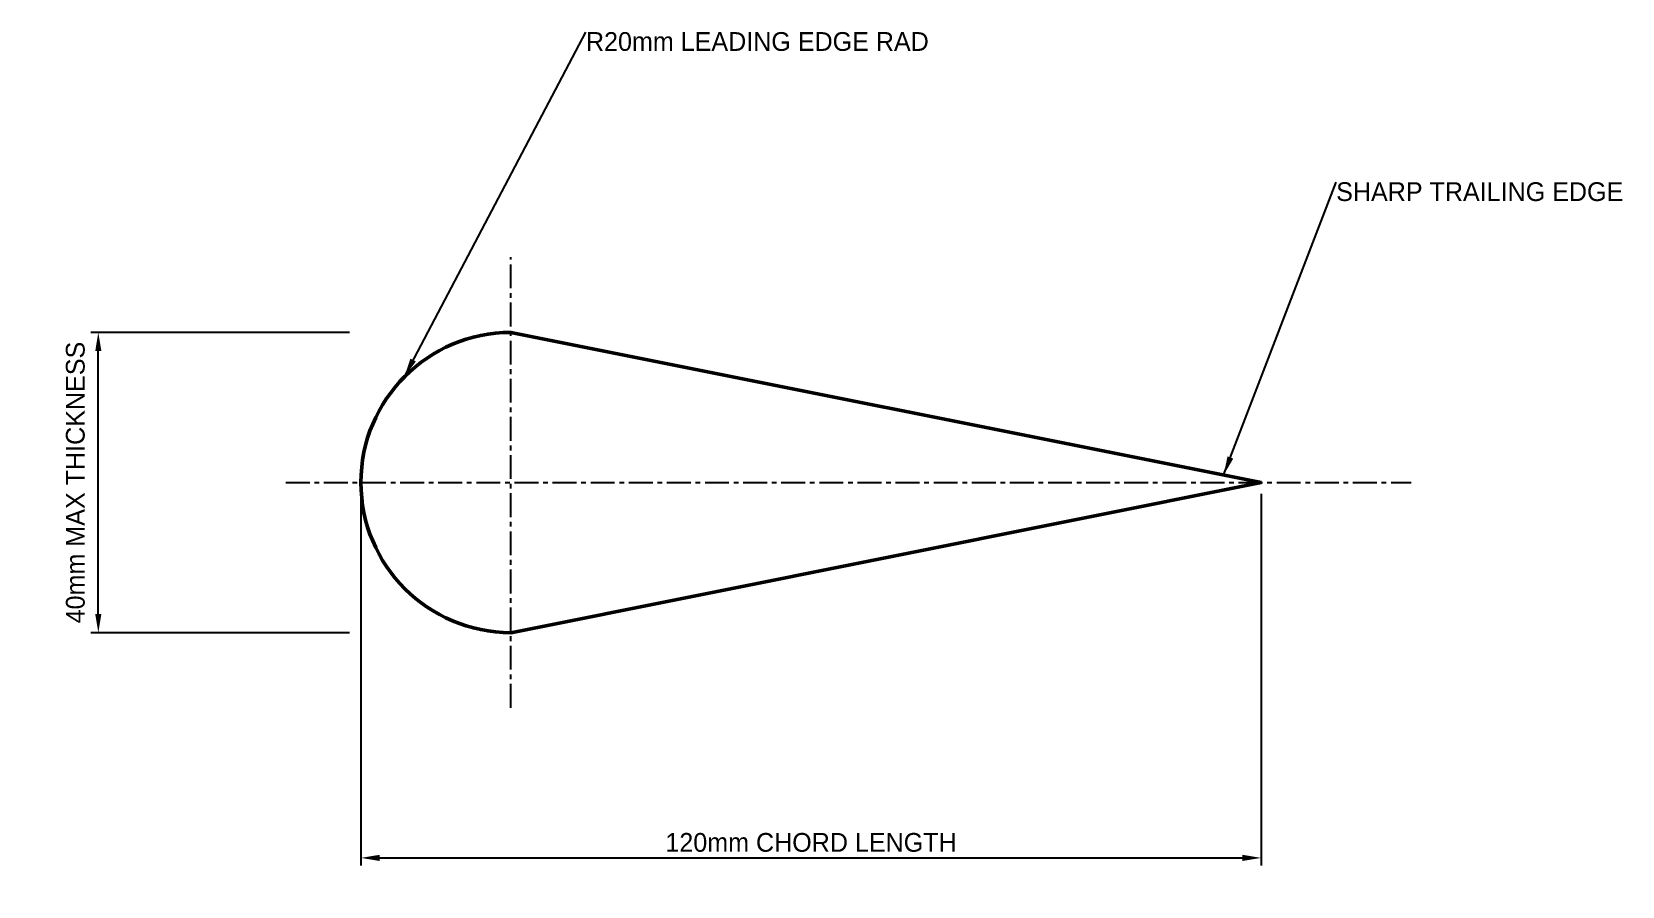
# Model space of a CAD drawing. Header units: metres. Extents: x -44 to 168, y -54 to 60.
import ezdxf

# ---------------------------------------------------------------- set-up
doc = ezdxf.new("R2010")
doc.units = ezdxf.units.M
doc.linetypes.add('CENTER', pattern=[5.08, 3.175, -0.635, 0.635, -0.635])
for name, color, linetype, lineweight in [('CENTERLINES', 7, 'CENTER', 25), ('DIMENSIONS', 7, 'Continuous', 25), ('GEOMETRY', 7, 'Continuous', 50)]:
    doc.layers.add(name, color=color, linetype=linetype, lineweight=lineweight)
doc.dimstyles.new('ENGINEERING_STYLE', dxfattribs={"dimtxt": 2.5, "dimasz": 2.5, "dimexe": 1, "dimexo": 1.5, "dimgap": 0.8, "dimtad": 1, "dimcen": 2.5, "dimazin": 3, "dimtfac": 1, "dimtmove": 0, "dimatfit": 3, "dimtfill": 1})

msp = doc.modelspace()

# ---------------------------------------------------------------- linework, layer by layer
at = {"layer": 'CENTERLINES'}
for p, q in [((20, -30), (20, 30)), ((-10, 0), (50, 0)), ((-10, 0), (140, 0))]:
    msp.add_line(p, q, dxfattribs=at)
at = {"layer": 'GEOMETRY'}
for p, q in [((20, 20), (120, 0)), ((120, 0), (20, -20))]:
    msp.add_line(p, q, dxfattribs=at)
msp.add_arc((20, 0), 20, 90, 270, dxfattribs=at)

# ---------------------------------------------------------------- texts
at = {"layer": 'DIMENSIONS', "char_height": 2.5, "attachment_point": 1}
for s, insert in [('R20mm LEADING EDGE RAD', (30, 60)), ('SHARP TRAILING EDGE', (130, 40))]:
    msp.add_mtext(s, dxfattribs=dict(at, insert=insert))

# ---------------------------------------------------------------- leaders
at = {"layer": 'DIMENSIONS'}
msp.add_leader([(5.8, 14.1), (30, 60)], dimstyle='ENGINEERING_STYLE', dxfattribs=at)

# ---------------------------------------------------------------- next in the draw order: dimensions: what is measured, and where the dimension line sits
msp.add_linear_dim(base=(0, -50), p1=(0, 0), p2=(120, 0), text='120mm CHORD LENGTH', dimstyle='ENGINEERING_STYLE', dxfattribs=at).render()

# ---------------------------------------------------------------- next in the draw order: dimensions: what is measured, and where the dimension line sits
msp.add_linear_dim(base=(-35, -20), p1=(0, -20), p2=(0, 20), angle=90, text='40mm MAX THICKNESS', dimstyle='ENGINEERING_STYLE', dxfattribs=at).render()

# ---------------------------------------------------------------- next in the draw order: leaders
msp.add_leader([(115, 1), (130, 40)], dimstyle='ENGINEERING_STYLE', dxfattribs=at)

doc.saveas('drawing.dxf')
